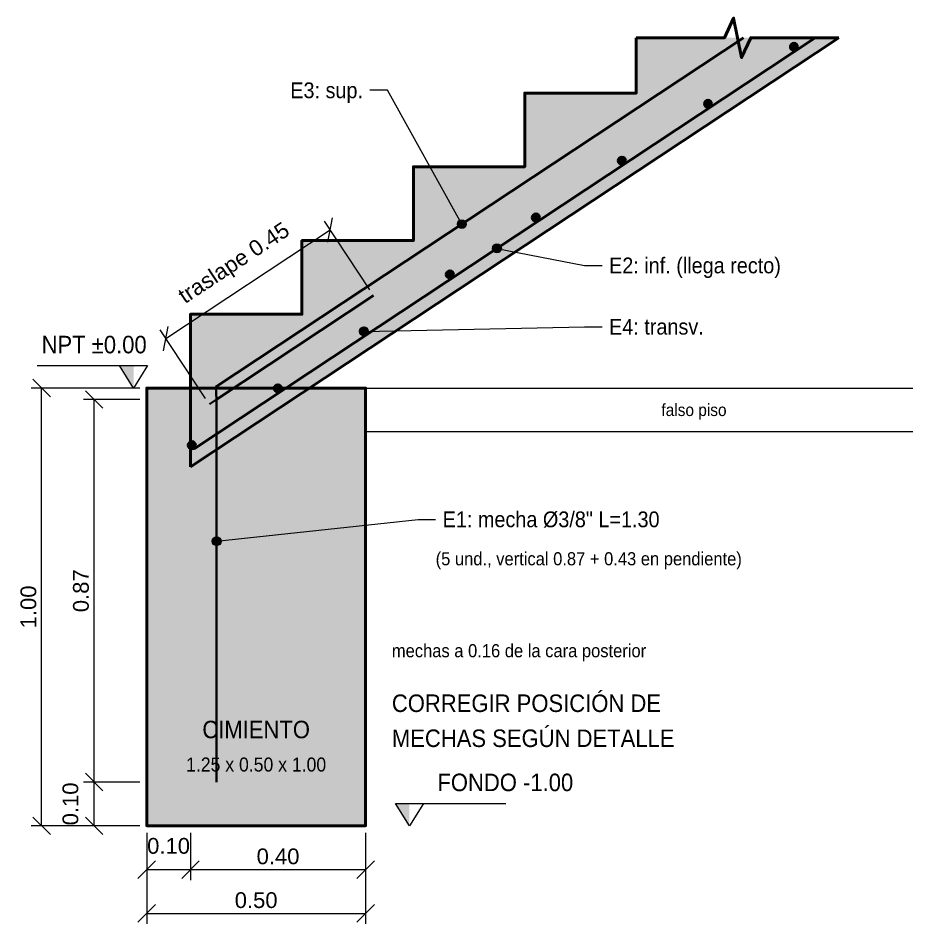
# Model space of a CAD drawing. Header units: metres. Extents: x 0 to 11, y -1 to 140.
# Drawn here: x 5.706 to 7.75, y 108.776 to 110.845 of the extents above; entities that cross this region are included whole.
import ezdxf
from ezdxf.enums import TextEntityAlignment as Align

# ---------------------------------------------------------------- set-up
doc = ezdxf.new("R2010")
doc.units = ezdxf.units.M
for name, color, linetype, lineweight in [('E-ACERO', 1, 'Continuous', 35), ('E-ACERO-TXT', 7, 'Continuous', 18), ('E-CORTE', 7, 'Continuous', 50), ('E-CORTE-ACH', 254, 'Continuous', 0), ('E-COTA', 7, 'Continuous', 13), ('E-NIVEL', 7, 'Continuous', 18), ('E-PROYECCION', 8, 'Continuous', 18), ('E-TEXTO', 7, 'Continuous', 18), ('E-TITULO', 7, 'Continuous', 35)]:
    doc.layers.add(name, color=color, linetype=linetype, lineweight=lineweight)
doc.styles.add('ARIAL', font='arial.ttf')
doc.dimstyles.new('COTA20', dxfattribs={"dimtxt": 0.036, "dimasz": 0.024, "dimexe": 0.024, "dimexo": 0.016, "dimgap": 0.012, "dimtad": 1, "dimzin": 0, "dimdsep": 46, "dimtxsty": 'ARIAL', "dimtsz": 0.02, "dimcen": 2.5, "dimclrd": 7, "dimclre": 7, "dimclrt": 7, "dimazin": 3, "dimtfac": 1, "dimtmove": 2, "dimatfit": 3, "dimlwd": 13, "dimlwe": 13})

msp = doc.modelspace()

# ---------------------------------------------------------------- hatches: boundary and pattern name
at = {"layer": 'E-ACERO'}
h = msp.add_hatch(color=256, dxfattribs=at)
edge = h.paths.add_edge_path()
edge.add_arc((7.4783, 110.7792), 0.009, 0, 360)
h = msp.add_hatch(color=256, dxfattribs=at)
edge = h.paths.add_edge_path()
edge.add_arc((7.2819, 110.6492), 0.009, 0, 360)
h = msp.add_hatch(color=256, dxfattribs=at)
edge = h.paths.add_edge_path()
edge.add_arc((7.0854, 110.5192), 0.009, 0, 360)
h = msp.add_hatch(color=256, dxfattribs=at)
edge = h.paths.add_edge_path()
edge.add_arc((6.889, 110.3893), 0.009, 0, 360)
h = msp.add_hatch(color=256, dxfattribs=at)
edge = h.paths.add_edge_path()
edge.add_arc((6.6925, 110.2593), 0.009, 0, 360)
h = msp.add_hatch(color=256, dxfattribs=at)
edge = h.paths.add_edge_path()
edge.add_arc((6.4961, 110.1293), 0.009, 0, 360)
h = msp.add_hatch(color=256, dxfattribs=at)
edge = h.paths.add_edge_path()
edge.add_arc((6.2996, 109.9993), 0.009, 0, 360)
h = msp.add_hatch(color=256, dxfattribs=at)
edge = h.paths.add_edge_path()
edge.add_arc((6.1031, 109.8693), 0.009, 0, 360)
at = {"layer": 'E-ACERO-TXT'}
h = msp.add_hatch(color=256, dxfattribs=at)
edge = h.paths.add_edge_path()
edge.add_arc((6.72, 110.3745), 0.01, 0, 360)
h = msp.add_hatch(color=256, dxfattribs=at)
edge = h.paths.add_edge_path()
edge.add_arc((6.8, 110.319), 0.01, 0, 360)
h = msp.add_hatch(color=256, dxfattribs=at)
edge = h.paths.add_edge_path()
edge.add_arc((6.4961, 110.1293), 0.01, 0, 360)
h = msp.add_hatch(color=256, dxfattribs=at)
edge = h.paths.add_edge_path()
edge.add_arc((6.1598, 109.65), 0.01, 0, 360)
at = {"layer": 'E-CORTE-ACH'}
for points in [[(6.1, 109.8201), (6.1, 110.1684), (6.3545, 110.1684), (6.3545, 110.3368), (6.6091, 110.3368), (6.6091, 110.5053), (6.8636, 110.5053), (6.8636, 110.6737), (7.1182, 110.6737), (7.1182, 110.8), (7.5809, 110.8)], [(6, 109.5), (6, 110), (6.25, 110), (6.5, 110), (6.5, 109.5), (6.5, 109), (6.25, 109), (6, 109)]]:
    msp.add_hatch(color=256, dxfattribs=at).paths.add_polyline_path(points)
at = {"layer": 'E-NIVEL'}
for points in [[(5.97, 110), (5.938, 110.0512), (5.97, 110.0512)], [(6.6, 109), (6.568, 109.0512), (6.6, 109.0512)]]:
    msp.add_hatch(color=7, dxfattribs=at).paths.add_polyline_path(points)

# ---------------------------------------------------------------- linework, layer by layer
at = {"layer": 'E-ACERO'}
for points in [[(6.1084, 109.8614), (7.527, 110.8)], [(6.1431, 109.9628), (6.1597, 109.9738), (6.1583, 110.0029), (7.363, 110.8)], [(6.1598, 109.1), (6.1598, 109.9738), (6.5184, 110.2111)]]:
    msp.add_lwpolyline(points, dxfattribs=at)
for centre in [(7.4783, 110.7792), (7.2819, 110.6492), (7.0854, 110.5192), (6.889, 110.3893), (6.6925, 110.2593), (6.4961, 110.1293), (6.2996, 109.9993), (6.1031, 109.8693)]:
    msp.add_circle(centre, 0.009, dxfattribs=at)
at = {"layer": 'E-ACERO-TXT'}
for points in [[(6.72, 110.3745), (6.55, 110.68), (6.51, 110.68)], [(6.8, 110.319), (7, 110.28), (7.04, 110.28)], [(6.4961, 110.1293), (7, 110.14), (7.04, 110.14)], [(6.1598, 109.65), (6.62, 109.7), (6.66, 109.7)]]:
    msp.add_lwpolyline(points, dxfattribs=at)
for centre in [(6.72, 110.3745), (6.8, 110.319), (6.4961, 110.1293), (6.1598, 109.65)]:
    msp.add_circle(centre, 0.01, dxfattribs=at)
at = {"layer": 'E-CORTE'}
for points in [[(7.1182, 110.7999), (7.3195, 110.7999), (7.3405, 110.8449), (7.3585, 110.7549), (7.3795, 110.7999), (7.5808, 110.7999)], [(6.1, 109.8201), (6.1, 110.1684), (6.3545, 110.1684), (6.3545, 110.3368), (6.6091, 110.3368), (6.6091, 110.5053), (6.8636, 110.5053), (6.8636, 110.6737), (7.1182, 110.6737), (7.1182, 110.7999)], [(7.5808, 110.7999), (6.1, 109.8201)], [(6, 109.5), (6, 110), (6.25, 110), (6.5, 110), (6.5, 109.5), (6.5, 109), (6.25, 109), (6, 109), (6, 109.5)]]:
    msp.add_lwpolyline(points, dxfattribs=at)
at = {"layer": 'E-NIVEL'}
for p, q in [((5.75, 110.0512), (6.002, 110.0512)), ((6.568, 109.0512), (6.82, 109.0512))]:
    msp.add_line(p, q, dxfattribs=at)
for points in [[(5.97, 110), (5.938, 110.0512), (6.002, 110.0512)], [(6.6, 109), (6.568, 109.0512), (6.632, 109.0512)]]:
    msp.add_lwpolyline(points, close=True, dxfattribs=at)
at = {"layer": 'E-PROYECCION'}
for points in [[(6.5, 109.9), (6.5, 110), (7.7499, 110)], [(7.7499, 109.9), (6.5, 109.9)]]:
    msp.add_lwpolyline(points, dxfattribs=at)

# ---------------------------------------------------------------- texts
at = {"layer": 'E-ACERO-TXT', "style": 'ARIAL', "width": 0.9}
msp.add_text('E3: sup.', height=0.036, dxfattribs=at).set_placement((6.494, 110.68), align=Align.MIDDLE_RIGHT)
for s, height, p in [('E2: inf. (llega recto)', 0.036, (7.056, 110.28)), ('E4: transv.', 0.036, (7.056, 110.14)), ('E1: mecha Ø3/8" L=1.30', 0.036, (6.676, 109.7)), ('(5 und., vertical 0.87 + 0.43 en pendiente)', 0.03, (6.66, 109.61)), ('mechas a 0.16 de la cara posterior', 0.03, (6.56, 109.4))]:
    msp.add_text(s, height=height, dxfattribs=at).set_placement(p, align=Align.MIDDLE_LEFT)
at = {"layer": 'E-NIVEL', "style": 'ARIAL', "width": 0.9}
for s, p in [('NPT ±0.00', (5.76, 110.0672)), ('FONDO -1.00', (6.664, 109.0672))]:
    msp.add_text(s, height=0.04, dxfattribs=at).set_placement(p, align=Align.BOTTOM_LEFT)
at = {"layer": 'E-TEXTO', "style": 'ARIAL', "width": 0.9}
for s, height, p in [('falso piso', 0.028, (7.25, 109.95)), ('1.25 x 0.50 x 1.00', 0.032, (6.25, 109.14))]:
    msp.add_text(s, height=height, dxfattribs=at).set_placement(p, align=Align.MIDDLE_CENTER)
at = {"layer": 'E-TITULO', "style": 'ARIAL', "width": 0.9}
for s, p in [('CORREGIR POSICIÓN DE', (6.56, 109.28)), ('MECHAS SEGÚN DETALLE', (6.56, 109.2))]:
    msp.add_text(s, height=0.04, dxfattribs=at).set_placement(p, align=Align.MIDDLE_LEFT)
msp.add_text('CIMIENTO', height=0.04, dxfattribs=at).set_placement((6.25, 109.22), align=Align.MIDDLE_CENTER)

# ---------------------------------------------------------------- dimensions: what is measured, and where the dimension line sits
at = {"layer": 'E-COTA'}
msp.add_linear_dim(base=(6.0438, 110.1129), p1=(6.1431, 109.9628), p2=(6.5184, 110.2111), angle=33.4908, text='traslape 0.45', dimstyle='COTA20', override={"dimdec": 2}, dxfattribs=at).render()
for base, p1, p2 in [((5.76, 109), (6, 109), (6, 110)), ((5.88, 109.1), (6, 109.1), (6, 109.9738)), ((5.88, 109), (6, 109), (6, 109.1))]:
    msp.add_linear_dim(base=base, p1=p1, p2=p2, angle=90, dimstyle='COTA20', override={"dimdec": 2}, dxfattribs=at).render()
for base, p1, p2 in [((6, 108.9), (6, 109), (6.1, 109)), ((6, 108.8), (6, 109), (6.5, 109)), ((6.1, 108.9), (6.1, 109), (6.5, 109))]:
    msp.add_linear_dim(base=base, p1=p1, p2=p2, dimstyle='COTA20', override={"dimdec": 2}, dxfattribs=at).render()

doc.saveas('drawing.dxf')
